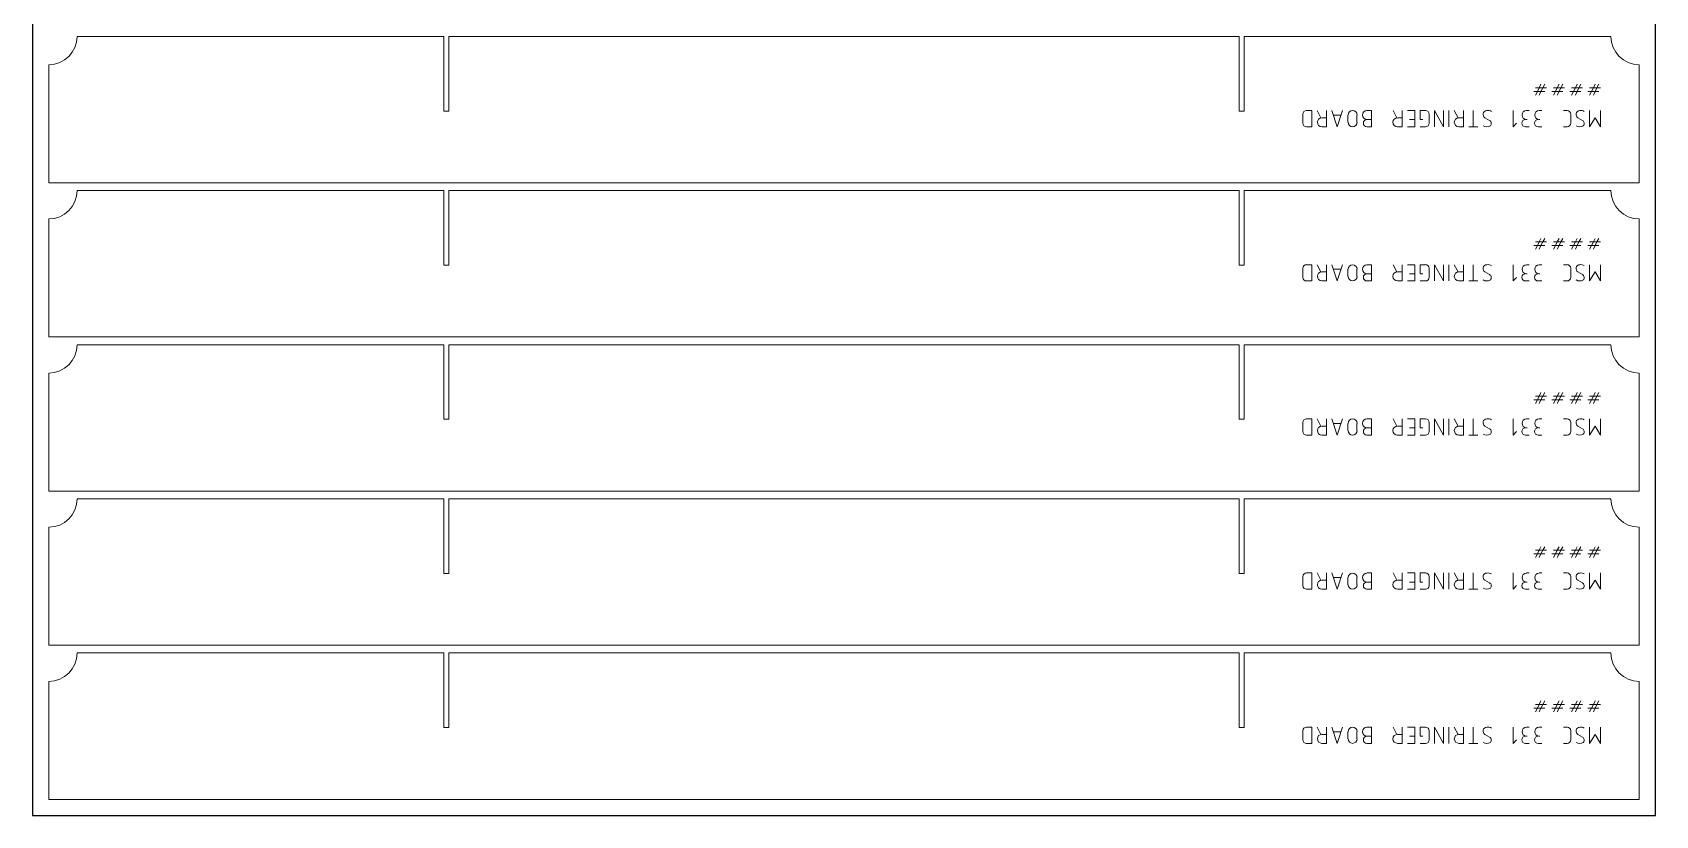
# Model space of a CAD drawing. Header units: inches. Extents: x 142 to 14402, y 211 to 2711.
# Drawn here: x 10102 to 11102, y 211 to 694 of the extents above; entities that cross this region are included whole.
import ezdxf

# ---------------------------------------------------------------- set-up
doc = ezdxf.new("R2010")
doc.units = ezdxf.units.IN
doc.header["$MEASUREMENT"] = 0
doc.layers.add('IV_MARK_SURFACE', color=2, linetype='Continuous', lineweight=5)
doc.layers.add('IV_OUTER_PROFILE', color=7, linetype='Continuous', lineweight=5)

msp = doc.modelspace()

# ---------------------------------------------------------------- linework, layer by layer
msp.add_lwpolyline([(10101.7, 211.4), (11101.7, 211.4), (11101.7, 2211.4), (10101.7, 2211.4)], close=True)
at = {"layer": 'IV_MARK_SURFACE'}
for p, q in [((11030, 659.9), (11031.1, 662.1)), ((11033.4, 662.1), (11032.3, 659.9)), ((11041.1, 659.9), (11042.3, 662.1)), ((11044.5, 662.1), (11043.4, 659.9)), ((11052.3, 659.9), (11053.4, 662.1)), ((11055.6, 662.1), (11054.5, 659.9)), ((11063.4, 659.9), (11064.5, 662.1)), ((11066.7, 662.1), (11065.6, 659.9)), ((11028.9, 657.7), (11026.7, 657.7)), ((11027.8, 659.9), (11030, 659.9)), ((11027.8, 655.4), (11028.9, 657.7)), ((11028.9, 657.7), (11030, 659.9)), ((11031.1, 657.7), (11028.9, 657.7)), ((11030, 659.9), (11032.3, 659.9)), ((11031.1, 657.7), (11030, 655.4)), ((11032.3, 659.9), (11031.1, 657.7)), ((11033.4, 657.7), (11031.1, 657.7)), ((11032.3, 659.9), (11034.5, 659.9)), ((11040, 657.7), (11037.8, 657.7)), ((11038.9, 659.9), (11041.1, 659.9)), ((11038.9, 655.4), (11040, 657.7)), ((11040, 657.7), (11041.1, 659.9)), ((11042.3, 657.7), (11040, 657.7)), ((11041.1, 659.9), (11043.4, 659.9)), ((11042.3, 657.7), (11041.1, 655.4)), ((11043.4, 659.9), (11042.3, 657.7)), ((11044.5, 657.7), (11042.3, 657.7)), ((11043.4, 659.9), (11045.6, 659.9)), ((11051.1, 657.7), (11048.9, 657.7)), ((11050, 659.9), (11052.3, 659.9)), ((11050, 655.4), (11051.1, 657.7)), ((11051.1, 657.7), (11052.3, 659.9)), ((11053.4, 657.7), (11051.1, 657.7)), ((11052.3, 659.9), (11054.5, 659.9)), ((11053.4, 657.7), (11052.3, 655.4)), ((11054.5, 659.9), (11053.4, 657.7)), ((11055.6, 657.7), (11053.4, 657.7)), ((11054.5, 659.9), (11056.7, 659.9)), ((11062.3, 657.7), (11060, 657.7)), ((11061.1, 659.9), (11063.4, 659.9)), ((11061.1, 655.4), (11062.3, 657.7)), ((11062.3, 657.7), (11063.4, 659.9)), ((11064.5, 657.7), (11062.3, 657.7)), ((11063.4, 659.9), (11065.6, 659.9)), ((11064.5, 657.7), (11063.4, 655.4)), ((11065.6, 659.9), (11064.5, 657.7)), ((11066.7, 657.7), (11064.5, 657.7)), ((11065.6, 659.9), (11067.8, 659.9)), ((10884.4, 643.7), (10884.4, 638.1)), ((10890, 645.9), (10886.6, 645.9)), ((10890, 635.9), (10890, 645.9)), ((10895.5, 641.4), (10893.3, 645.9)), ((10896.1, 641.4), (10898.9, 641.4)), ((10898.9, 645.9), (10898.9, 641.4)), ((10898.9, 641.4), (10898.9, 635.9)), ((10902.2, 645.9), (10905.5, 635.9)), ((10907.7, 643.1), (10903.3, 643.1)), ((10905.5, 635.9), (10908.9, 645.9)), ((10912.2, 643.1), (10912.2, 638.7)), ((10917.7, 638.7), (10917.7, 643.1)), ((10923.9, 645.9), (10926.6, 645.9)), ((10923.9, 640.3), (10926.6, 640.3)), ((10926.6, 645.9), (10926.6, 640.3)), ((10926.6, 640.3), (10926.6, 635.9)), ((10942.2, 641.4), (10940, 645.9)), ((10942.7, 641.4), (10945.5, 641.4)), ((10945.5, 645.9), (10945.5, 641.4)), ((10945.5, 641.4), (10945.5, 635.9)), ((10948.9, 645.9), (10953.3, 645.9)), ((10953.3, 640.3), (10950, 640.3)), ((10953.3, 645.9), (10953.3, 640.3)), ((10953.3, 640.3), (10953.3, 635.9)), ((10960, 645.9), (10956.6, 645.9)), ((10956.6, 645.9), (10956.6, 640.3)), ((10956.6, 640.3), (10958.3, 640.3)), ((10962.2, 638.1), (10962.2, 643.7)), ((10971.1, 635.9), (10965.5, 645.9)), ((10965.5, 645.9), (10965.5, 635.9)), ((10971.1, 645.9), (10971.1, 635.9)), ((10974.4, 645.9), (10974.4, 635.9)), ((10980, 641.4), (10977.7, 645.9)), ((10980.5, 641.4), (10983.3, 641.4)), ((10983.3, 645.9), (10983.3, 641.4)), ((10983.3, 641.4), (10983.3, 635.9)), ((10989.4, 645.9), (10989.4, 635.9)), ((10996.6, 641.4), (10999.4, 639.8)), ((11013.9, 635.9), (11013.9, 645.9)), ((11023.9, 645.9), (11022.2, 645.9)), ((11022.2, 640.3), (11022.7, 640.3)), ((11031.6, 645.9), (11030, 645.9)), ((11030, 640.3), (11030.5, 640.3)), ((11045, 645.9), (11047.2, 645.9)), ((11049.4, 643.7), (11049.4, 638.1)), ((11053.9, 641.4), (11056.6, 639.8)), ((11061.1, 635.9), (11061.1, 645.9)), ((11064.4, 641.4), (11061.1, 635.9)), ((11067.7, 635.9), (11064.4, 641.4)), ((11067.7, 645.9), (11067.7, 635.9)), ((10886.6, 635.9), (10890, 635.9)), ((10898.9, 635.9), (10896.1, 635.9)), ((10926.6, 635.9), (10923.9, 635.9)), ((10945.5, 635.9), (10942.7, 635.9)), ((10953.3, 635.9), (10948.9, 635.9)), ((10956.6, 635.9), (10960, 635.9)), ((10983.3, 635.9), (10980.5, 635.9)), ((10989.4, 635.9), (10986.6, 635.9)), ((10992.2, 635.9), (10989.4, 635.9)), ((11016.1, 638.1), (11013.9, 635.9)), ((11021.6, 635.9), (11023.9, 635.9)), ((11029.4, 635.9), (11031.6, 635.9)), ((11047.2, 635.9), (11045, 635.9)), ((11028.9, 562.7), (11026.7, 562.7)), ((11027.8, 564.9), (11030, 564.9)), ((11027.8, 560.4), (11028.9, 562.7)), ((11028.9, 562.7), (11030, 564.9)), ((11031.1, 562.7), (11028.9, 562.7)), ((11030, 564.9), (11031.1, 567.1)), ((11030, 564.9), (11032.3, 564.9)), ((11031.1, 562.7), (11030, 560.4)), ((11032.3, 564.9), (11031.1, 562.7)), ((11033.4, 562.7), (11031.1, 562.7)), ((11033.4, 567.1), (11032.3, 564.9)), ((11032.3, 564.9), (11034.5, 564.9)), ((11040, 562.7), (11037.8, 562.7)), ((11038.9, 564.9), (11041.1, 564.9)), ((11038.9, 560.4), (11040, 562.7)), ((11040, 562.7), (11041.1, 564.9)), ((11042.3, 562.7), (11040, 562.7)), ((11041.1, 564.9), (11042.3, 567.1)), ((11041.1, 564.9), (11043.4, 564.9)), ((11042.3, 562.7), (11041.1, 560.4)), ((11043.4, 564.9), (11042.3, 562.7)), ((11044.5, 562.7), (11042.3, 562.7)), ((11044.5, 567.1), (11043.4, 564.9)), ((11043.4, 564.9), (11045.6, 564.9)), ((11051.1, 562.7), (11048.9, 562.7)), ((11050, 564.9), (11052.3, 564.9)), ((11050, 560.4), (11051.1, 562.7)), ((11051.1, 562.7), (11052.3, 564.9)), ((11053.4, 562.7), (11051.1, 562.7)), ((11052.3, 564.9), (11053.4, 567.1)), ((11052.3, 564.9), (11054.5, 564.9)), ((11053.4, 562.7), (11052.3, 560.4)), ((11054.5, 564.9), (11053.4, 562.7)), ((11055.6, 562.7), (11053.4, 562.7)), ((11055.6, 567.1), (11054.5, 564.9)), ((11054.5, 564.9), (11056.7, 564.9)), ((11062.3, 562.7), (11060, 562.7)), ((11061.1, 564.9), (11063.4, 564.9)), ((11061.1, 560.4), (11062.3, 562.7)), ((11062.3, 562.7), (11063.4, 564.9)), ((11064.5, 562.7), (11062.3, 562.7)), ((11063.4, 564.9), (11064.5, 567.1)), ((11063.4, 564.9), (11065.6, 564.9)), ((11064.5, 562.7), (11063.4, 560.4)), ((11065.6, 564.9), (11064.5, 562.7)), ((11066.7, 562.7), (11064.5, 562.7)), ((11066.7, 567.1), (11065.6, 564.9)), ((11065.6, 564.9), (11067.8, 564.9)), ((10890, 550.9), (10886.6, 550.9)), ((10890, 540.9), (10890, 550.9)), ((10895.5, 546.4), (10893.3, 550.9)), ((10898.9, 550.9), (10898.9, 546.4)), ((10902.2, 550.9), (10905.5, 540.9)), ((10905.5, 540.9), (10908.9, 550.9)), ((10923.9, 550.9), (10926.6, 550.9)), ((10926.6, 550.9), (10926.6, 545.3)), ((10942.2, 546.4), (10940, 550.9)), ((10945.5, 550.9), (10945.5, 546.4)), ((10948.9, 550.9), (10953.3, 550.9)), ((10953.3, 550.9), (10953.3, 545.3)), ((10960, 550.9), (10956.6, 550.9)), ((10956.6, 550.9), (10956.6, 545.3)), ((10971.1, 540.9), (10965.5, 550.9)), ((10965.5, 550.9), (10965.5, 540.9)), ((10971.1, 550.9), (10971.1, 540.9)), ((10974.4, 550.9), (10974.4, 540.9)), ((10980, 546.4), (10977.7, 550.9)), ((10983.3, 550.9), (10983.3, 546.4)), ((10989.4, 550.9), (10989.4, 540.9)), ((11013.9, 540.9), (11013.9, 550.9)), ((11023.9, 550.9), (11022.2, 550.9)), ((11031.6, 550.9), (11030, 550.9)), ((11045, 550.9), (11047.2, 550.9)), ((11061.1, 540.9), (11061.1, 550.9)), ((11067.7, 550.9), (11067.7, 540.9)), ((10884.4, 548.7), (10884.4, 543.1)), ((10886.6, 540.9), (10890, 540.9)), ((10896.1, 546.4), (10898.9, 546.4)), ((10898.9, 540.9), (10896.1, 540.9)), ((10898.9, 546.4), (10898.9, 540.9)), ((10907.7, 548.1), (10903.3, 548.1)), ((10912.2, 548.1), (10912.2, 543.7)), ((10917.7, 543.7), (10917.7, 548.1)), ((10923.9, 545.3), (10926.6, 545.3)), ((10926.6, 540.9), (10923.9, 540.9)), ((10926.6, 545.3), (10926.6, 540.9)), ((10942.7, 546.4), (10945.5, 546.4)), ((10945.5, 540.9), (10942.7, 540.9)), ((10945.5, 546.4), (10945.5, 540.9)), ((10953.3, 540.9), (10948.9, 540.9)), ((10953.3, 545.3), (10950, 545.3)), ((10953.3, 545.3), (10953.3, 540.9)), ((10956.6, 545.3), (10958.3, 545.3)), ((10956.6, 540.9), (10960, 540.9)), ((10962.2, 543.1), (10962.2, 548.7)), ((10980.5, 546.4), (10983.3, 546.4)), ((10983.3, 540.9), (10980.5, 540.9)), ((10983.3, 546.4), (10983.3, 540.9)), ((10989.4, 540.9), (10986.6, 540.9)), ((10992.2, 540.9), (10989.4, 540.9)), ((10996.6, 546.4), (10999.4, 544.8)), ((11016.1, 543.1), (11013.9, 540.9)), ((11021.6, 540.9), (11023.9, 540.9)), ((11022.2, 545.3), (11022.7, 545.3)), ((11029.4, 540.9), (11031.6, 540.9)), ((11030, 545.3), (11030.5, 545.3)), ((11047.2, 540.9), (11045, 540.9)), ((11049.4, 548.7), (11049.4, 543.1)), ((11053.9, 546.4), (11056.6, 544.8)), ((11064.4, 546.4), (11061.1, 540.9)), ((11067.7, 540.9), (11064.4, 546.4)), ((11030, 469.9), (11031.1, 472.1)), ((11033.4, 472.1), (11032.3, 469.9)), ((11041.1, 469.9), (11042.3, 472.1)), ((11044.5, 472.1), (11043.4, 469.9)), ((11052.3, 469.9), (11053.4, 472.1)), ((11055.6, 472.1), (11054.5, 469.9)), ((11063.4, 469.9), (11064.5, 472.1)), ((11066.7, 472.1), (11065.6, 469.9)), ((11028.9, 467.7), (11026.7, 467.7)), ((11027.8, 469.9), (11030, 469.9)), ((11027.8, 465.4), (11028.9, 467.7)), ((11028.9, 467.7), (11030, 469.9)), ((11031.1, 467.7), (11028.9, 467.7)), ((11030, 469.9), (11032.3, 469.9)), ((11031.1, 467.7), (11030, 465.4)), ((11032.3, 469.9), (11031.1, 467.7)), ((11033.4, 467.7), (11031.1, 467.7)), ((11032.3, 469.9), (11034.5, 469.9)), ((11040, 467.7), (11037.8, 467.7)), ((11038.9, 469.9), (11041.1, 469.9)), ((11038.9, 465.4), (11040, 467.7)), ((11040, 467.7), (11041.1, 469.9)), ((11042.3, 467.7), (11040, 467.7)), ((11041.1, 469.9), (11043.4, 469.9)), ((11042.3, 467.7), (11041.1, 465.4)), ((11043.4, 469.9), (11042.3, 467.7)), ((11044.5, 467.7), (11042.3, 467.7)), ((11043.4, 469.9), (11045.6, 469.9)), ((11051.1, 467.7), (11048.9, 467.7)), ((11050, 469.9), (11052.3, 469.9)), ((11050, 465.4), (11051.1, 467.7)), ((11051.1, 467.7), (11052.3, 469.9)), ((11053.4, 467.7), (11051.1, 467.7)), ((11052.3, 469.9), (11054.5, 469.9)), ((11053.4, 467.7), (11052.3, 465.4)), ((11054.5, 469.9), (11053.4, 467.7)), ((11055.6, 467.7), (11053.4, 467.7)), ((11054.5, 469.9), (11056.7, 469.9)), ((11062.3, 467.7), (11060, 467.7)), ((11061.1, 469.9), (11063.4, 469.9)), ((11061.1, 465.4), (11062.3, 467.7)), ((11062.3, 467.7), (11063.4, 469.9)), ((11064.5, 467.7), (11062.3, 467.7)), ((11063.4, 469.9), (11065.6, 469.9)), ((11064.5, 467.7), (11063.4, 465.4)), ((11065.6, 469.9), (11064.5, 467.7)), ((11066.7, 467.7), (11064.5, 467.7)), ((11065.6, 469.9), (11067.8, 469.9)), ((10884.4, 453.7), (10884.4, 448.1)), ((10890, 455.9), (10886.6, 455.9)), ((10890, 445.9), (10890, 455.9)), ((10895.5, 451.4), (10893.3, 455.9)), ((10896.1, 451.4), (10898.9, 451.4)), ((10898.9, 455.9), (10898.9, 451.4)), ((10898.9, 451.4), (10898.9, 445.9)), ((10902.2, 455.9), (10905.5, 445.9)), ((10907.7, 453.1), (10903.3, 453.1)), ((10905.5, 445.9), (10908.9, 455.9)), ((10912.2, 453.1), (10912.2, 448.7)), ((10917.7, 448.7), (10917.7, 453.1)), ((10923.9, 455.9), (10926.6, 455.9)), ((10923.9, 450.3), (10926.6, 450.3)), ((10926.6, 455.9), (10926.6, 450.3)), ((10926.6, 450.3), (10926.6, 445.9)), ((10942.2, 451.4), (10940, 455.9)), ((10942.7, 451.4), (10945.5, 451.4)), ((10945.5, 455.9), (10945.5, 451.4)), ((10945.5, 451.4), (10945.5, 445.9)), ((10948.9, 455.9), (10953.3, 455.9)), ((10953.3, 450.3), (10950, 450.3)), ((10953.3, 455.9), (10953.3, 450.3)), ((10953.3, 450.3), (10953.3, 445.9)), ((10960, 455.9), (10956.6, 455.9)), ((10956.6, 455.9), (10956.6, 450.3)), ((10956.6, 450.3), (10958.3, 450.3)), ((10962.2, 448.1), (10962.2, 453.7)), ((10971.1, 445.9), (10965.5, 455.9)), ((10965.5, 455.9), (10965.5, 445.9)), ((10971.1, 455.9), (10971.1, 445.9)), ((10974.4, 455.9), (10974.4, 445.9)), ((10980, 451.4), (10977.7, 455.9)), ((10980.5, 451.4), (10983.3, 451.4)), ((10983.3, 455.9), (10983.3, 451.4)), ((10983.3, 451.4), (10983.3, 445.9)), ((10989.4, 455.9), (10989.4, 445.9)), ((10996.6, 451.4), (10999.4, 449.8)), ((11013.9, 445.9), (11013.9, 455.9)), ((11023.9, 455.9), (11022.2, 455.9)), ((11022.2, 450.3), (11022.7, 450.3)), ((11031.6, 455.9), (11030, 455.9)), ((11030, 450.3), (11030.5, 450.3)), ((11045, 455.9), (11047.2, 455.9)), ((11049.4, 453.7), (11049.4, 448.1)), ((11053.9, 451.4), (11056.6, 449.8)), ((11061.1, 445.9), (11061.1, 455.9)), ((11064.4, 451.4), (11061.1, 445.9)), ((11067.7, 445.9), (11064.4, 451.4)), ((11067.7, 455.9), (11067.7, 445.9)), ((10886.6, 445.9), (10890, 445.9)), ((10898.9, 445.9), (10896.1, 445.9)), ((10926.6, 445.9), (10923.9, 445.9)), ((10945.5, 445.9), (10942.7, 445.9)), ((10953.3, 445.9), (10948.9, 445.9)), ((10956.6, 445.9), (10960, 445.9)), ((10983.3, 445.9), (10980.5, 445.9)), ((10989.4, 445.9), (10986.6, 445.9)), ((10992.2, 445.9), (10989.4, 445.9)), ((11016.1, 448.1), (11013.9, 445.9)), ((11021.6, 445.9), (11023.9, 445.9)), ((11029.4, 445.9), (11031.6, 445.9)), ((11047.2, 445.9), (11045, 445.9)), ((11028.9, 372.7), (11026.7, 372.7)), ((11027.8, 374.9), (11030, 374.9)), ((11027.8, 370.4), (11028.9, 372.7)), ((11028.9, 372.7), (11030, 374.9)), ((11031.1, 372.7), (11028.9, 372.7)), ((11030, 374.9), (11031.1, 377.1)), ((11030, 374.9), (11032.3, 374.9)), ((11031.1, 372.7), (11030, 370.4)), ((11032.3, 374.9), (11031.1, 372.7)), ((11033.4, 372.7), (11031.1, 372.7)), ((11033.4, 377.1), (11032.3, 374.9)), ((11032.3, 374.9), (11034.5, 374.9)), ((11040, 372.7), (11037.8, 372.7)), ((11038.9, 374.9), (11041.1, 374.9)), ((11038.9, 370.4), (11040, 372.7)), ((11040, 372.7), (11041.1, 374.9)), ((11042.3, 372.7), (11040, 372.7)), ((11041.1, 374.9), (11042.3, 377.1)), ((11041.1, 374.9), (11043.4, 374.9)), ((11042.3, 372.7), (11041.1, 370.4)), ((11043.4, 374.9), (11042.3, 372.7)), ((11044.5, 372.7), (11042.3, 372.7)), ((11044.5, 377.1), (11043.4, 374.9)), ((11043.4, 374.9), (11045.6, 374.9)), ((11051.1, 372.7), (11048.9, 372.7)), ((11050, 374.9), (11052.3, 374.9)), ((11050, 370.4), (11051.1, 372.7)), ((11051.1, 372.7), (11052.3, 374.9)), ((11053.4, 372.7), (11051.1, 372.7)), ((11052.3, 374.9), (11053.4, 377.1)), ((11052.3, 374.9), (11054.5, 374.9)), ((11053.4, 372.7), (11052.3, 370.4)), ((11054.5, 374.9), (11053.4, 372.7)), ((11055.6, 372.7), (11053.4, 372.7)), ((11055.6, 377.1), (11054.5, 374.9)), ((11054.5, 374.9), (11056.7, 374.9)), ((11062.3, 372.7), (11060, 372.7)), ((11061.1, 374.9), (11063.4, 374.9)), ((11061.1, 370.4), (11062.3, 372.7)), ((11062.3, 372.7), (11063.4, 374.9)), ((11064.5, 372.7), (11062.3, 372.7)), ((11063.4, 374.9), (11064.5, 377.1)), ((11063.4, 374.9), (11065.6, 374.9)), ((11064.5, 372.7), (11063.4, 370.4)), ((11065.6, 374.9), (11064.5, 372.7)), ((11066.7, 372.7), (11064.5, 372.7)), ((11066.7, 377.1), (11065.6, 374.9)), ((11065.6, 374.9), (11067.8, 374.9)), ((10890, 360.9), (10886.6, 360.9)), ((10890, 350.9), (10890, 360.9)), ((10895.5, 356.4), (10893.3, 360.9)), ((10898.9, 360.9), (10898.9, 356.4)), ((10902.2, 360.9), (10905.5, 350.9)), ((10905.5, 350.9), (10908.9, 360.9)), ((10923.9, 360.9), (10926.6, 360.9)), ((10926.6, 360.9), (10926.6, 355.3)), ((10942.2, 356.4), (10940, 360.9)), ((10945.5, 360.9), (10945.5, 356.4)), ((10948.9, 360.9), (10953.3, 360.9)), ((10953.3, 360.9), (10953.3, 355.3)), ((10960, 360.9), (10956.6, 360.9)), ((10956.6, 360.9), (10956.6, 355.3)), ((10971.1, 350.9), (10965.5, 360.9)), ((10965.5, 360.9), (10965.5, 350.9)), ((10971.1, 360.9), (10971.1, 350.9)), ((10974.4, 360.9), (10974.4, 350.9)), ((10980, 356.4), (10977.7, 360.9)), ((10983.3, 360.9), (10983.3, 356.4)), ((10989.4, 360.9), (10989.4, 350.9)), ((11013.9, 350.9), (11013.9, 360.9)), ((11023.9, 360.9), (11022.2, 360.9)), ((11031.6, 360.9), (11030, 360.9)), ((11045, 360.9), (11047.2, 360.9)), ((11061.1, 350.9), (11061.1, 360.9)), ((11067.7, 360.9), (11067.7, 350.9)), ((10884.4, 358.7), (10884.4, 353.1)), ((10886.6, 350.9), (10890, 350.9)), ((10896.1, 356.4), (10898.9, 356.4)), ((10898.9, 350.9), (10896.1, 350.9)), ((10898.9, 356.4), (10898.9, 350.9)), ((10907.7, 358.1), (10903.3, 358.1)), ((10912.2, 358.1), (10912.2, 353.7)), ((10917.7, 353.7), (10917.7, 358.1)), ((10923.9, 355.3), (10926.6, 355.3)), ((10926.6, 350.9), (10923.9, 350.9)), ((10926.6, 355.3), (10926.6, 350.9)), ((10942.7, 356.4), (10945.5, 356.4)), ((10945.5, 350.9), (10942.7, 350.9)), ((10945.5, 356.4), (10945.5, 350.9)), ((10953.3, 350.9), (10948.9, 350.9)), ((10953.3, 355.3), (10950, 355.3)), ((10953.3, 355.3), (10953.3, 350.9)), ((10956.6, 355.3), (10958.3, 355.3)), ((10956.6, 350.9), (10960, 350.9)), ((10962.2, 353.1), (10962.2, 358.7)), ((10980.5, 356.4), (10983.3, 356.4)), ((10983.3, 350.9), (10980.5, 350.9)), ((10983.3, 356.4), (10983.3, 350.9)), ((10989.4, 350.9), (10986.6, 350.9)), ((10992.2, 350.9), (10989.4, 350.9)), ((10996.6, 356.4), (10999.4, 354.8)), ((11016.1, 353.1), (11013.9, 350.9)), ((11021.6, 350.9), (11023.9, 350.9)), ((11022.2, 355.3), (11022.7, 355.3)), ((11029.4, 350.9), (11031.6, 350.9)), ((11030, 355.3), (11030.5, 355.3)), ((11047.2, 350.9), (11045, 350.9)), ((11049.4, 358.7), (11049.4, 353.1)), ((11053.9, 356.4), (11056.6, 354.8)), ((11064.4, 356.4), (11061.1, 350.9)), ((11067.7, 350.9), (11064.4, 356.4)), ((11030, 279.9), (11031.1, 282.1)), ((11033.4, 282.1), (11032.3, 279.9)), ((11041.1, 279.9), (11042.3, 282.1)), ((11044.5, 282.1), (11043.4, 279.9)), ((11052.3, 279.9), (11053.4, 282.1)), ((11055.6, 282.1), (11054.5, 279.9)), ((11063.4, 279.9), (11064.5, 282.1)), ((11066.7, 282.1), (11065.6, 279.9)), ((11028.9, 277.7), (11026.7, 277.7)), ((11027.8, 279.9), (11030, 279.9)), ((11027.8, 275.4), (11028.9, 277.7)), ((11028.9, 277.7), (11030, 279.9)), ((11031.1, 277.7), (11028.9, 277.7)), ((11030, 279.9), (11032.3, 279.9)), ((11031.1, 277.7), (11030, 275.4)), ((11032.3, 279.9), (11031.1, 277.7)), ((11033.4, 277.7), (11031.1, 277.7)), ((11032.3, 279.9), (11034.5, 279.9)), ((11040, 277.7), (11037.8, 277.7)), ((11038.9, 279.9), (11041.1, 279.9)), ((11038.9, 275.4), (11040, 277.7)), ((11040, 277.7), (11041.1, 279.9)), ((11042.3, 277.7), (11040, 277.7)), ((11041.1, 279.9), (11043.4, 279.9)), ((11042.3, 277.7), (11041.1, 275.4)), ((11043.4, 279.9), (11042.3, 277.7)), ((11044.5, 277.7), (11042.3, 277.7)), ((11043.4, 279.9), (11045.6, 279.9)), ((11051.1, 277.7), (11048.9, 277.7)), ((11050, 279.9), (11052.3, 279.9)), ((11050, 275.4), (11051.1, 277.7)), ((11051.1, 277.7), (11052.3, 279.9)), ((11053.4, 277.7), (11051.1, 277.7)), ((11052.3, 279.9), (11054.5, 279.9)), ((11053.4, 277.7), (11052.3, 275.4)), ((11054.5, 279.9), (11053.4, 277.7)), ((11055.6, 277.7), (11053.4, 277.7)), ((11054.5, 279.9), (11056.7, 279.9)), ((11062.3, 277.7), (11060, 277.7)), ((11061.1, 279.9), (11063.4, 279.9)), ((11061.1, 275.4), (11062.3, 277.7)), ((11062.3, 277.7), (11063.4, 279.9)), ((11064.5, 277.7), (11062.3, 277.7)), ((11063.4, 279.9), (11065.6, 279.9)), ((11064.5, 277.7), (11063.4, 275.4)), ((11065.6, 279.9), (11064.5, 277.7)), ((11066.7, 277.7), (11064.5, 277.7)), ((11065.6, 279.9), (11067.8, 279.9)), ((10884.4, 263.7), (10884.4, 258.1)), ((10890, 265.9), (10886.6, 265.9)), ((10890, 255.9), (10890, 265.9)), ((10895.5, 261.4), (10893.3, 265.9)), ((10896.1, 261.4), (10898.9, 261.4)), ((10898.9, 265.9), (10898.9, 261.4)), ((10898.9, 261.4), (10898.9, 255.9)), ((10902.2, 265.9), (10905.5, 255.9)), ((10907.7, 263.1), (10903.3, 263.1)), ((10905.5, 255.9), (10908.9, 265.9)), ((10912.2, 263.1), (10912.2, 258.7)), ((10917.7, 258.7), (10917.7, 263.1)), ((10923.9, 265.9), (10926.6, 265.9)), ((10923.9, 260.3), (10926.6, 260.3)), ((10926.6, 265.9), (10926.6, 260.3)), ((10926.6, 260.3), (10926.6, 255.9)), ((10942.2, 261.4), (10940, 265.9)), ((10942.7, 261.4), (10945.5, 261.4)), ((10945.5, 265.9), (10945.5, 261.4)), ((10945.5, 261.4), (10945.5, 255.9)), ((10948.9, 265.9), (10953.3, 265.9)), ((10953.3, 260.3), (10950, 260.3)), ((10953.3, 265.9), (10953.3, 260.3)), ((10953.3, 260.3), (10953.3, 255.9)), ((10960, 265.9), (10956.6, 265.9)), ((10956.6, 265.9), (10956.6, 260.3)), ((10956.6, 260.3), (10958.3, 260.3)), ((10962.2, 258.1), (10962.2, 263.7)), ((10971.1, 255.9), (10965.5, 265.9)), ((10965.5, 265.9), (10965.5, 255.9)), ((10971.1, 265.9), (10971.1, 255.9)), ((10974.4, 265.9), (10974.4, 255.9)), ((10980, 261.4), (10977.7, 265.9)), ((10980.5, 261.4), (10983.3, 261.4)), ((10983.3, 265.9), (10983.3, 261.4)), ((10983.3, 261.4), (10983.3, 255.9)), ((10989.4, 265.9), (10989.4, 255.9)), ((10996.6, 261.4), (10999.4, 259.8)), ((11013.9, 255.9), (11013.9, 265.9)), ((11023.9, 265.9), (11022.2, 265.9)), ((11022.2, 260.3), (11022.7, 260.3)), ((11031.6, 265.9), (11030, 265.9)), ((11030, 260.3), (11030.5, 260.3)), ((11045, 265.9), (11047.2, 265.9)), ((11049.4, 263.7), (11049.4, 258.1)), ((11053.9, 261.4), (11056.6, 259.8)), ((11061.1, 255.9), (11061.1, 265.9)), ((11064.4, 261.4), (11061.1, 255.9)), ((11067.7, 255.9), (11064.4, 261.4)), ((11067.7, 265.9), (11067.7, 255.9)), ((10886.6, 255.9), (10890, 255.9)), ((10898.9, 255.9), (10896.1, 255.9)), ((10926.6, 255.9), (10923.9, 255.9)), ((10945.5, 255.9), (10942.7, 255.9)), ((10953.3, 255.9), (10948.9, 255.9)), ((10956.6, 255.9), (10960, 255.9)), ((10983.3, 255.9), (10980.5, 255.9)), ((10989.4, 255.9), (10986.6, 255.9)), ((10992.2, 255.9), (10989.4, 255.9)), ((11016.1, 258.1), (11013.9, 255.9)), ((11021.6, 255.9), (11023.9, 255.9)), ((11029.4, 255.9), (11031.6, 255.9)), ((11047.2, 255.9), (11045, 255.9))]:
    msp.add_line(p, q, dxfattribs=at)
for centre, radius, start, end in [((10886.6, 643.7), 2.22, 90, 180), ((10896.1, 638.7), 2.78, 90, 270), ((10915, 643.1), 2.78, 0, 180), ((10923.9, 643.1), 2.78, 90, 270), ((10923.9, 638.1), 2.22, 90, 270), ((10942.7, 638.7), 2.78, 90, 270), ((10960, 643.7), 2.22, 0, 90), ((10980.5, 638.7), 2.78, 90, 270), ((10997.8, 643.5), 2.39, 92.3685, 239.559), ((10998.5, 642.2), 3.74, 56.4174, 100.9627), ((11022.2, 643.1), 2.78, 90, 270), ((11021.6, 638.1), 2.22, 90, 270), ((11030, 643.1), 2.78, 90, 270), ((11029.4, 638.1), 2.22, 90, 270), ((11047.2, 643.7), 2.22, 0, 90), ((11055.1, 643.5), 2.39, 92.3685, 239.559), ((11055.7, 642.2), 3.74, 56.4174, 100.9627), ((10886.6, 638.1), 2.22, 180, 270), ((10915, 638.7), 2.78, 180, 0), ((10960, 638.1), 2.22, 270, 0), ((10997.7, 640.6), 4.69, 241.7153, 298.2847), ((10998.3, 637.9), 2.21, 319.6263, 59.2984), ((11047.2, 638.1), 2.22, 270, 0), ((11055, 640.6), 4.69, 241.7153, 298.2847), ((11055.5, 637.9), 2.21, 319.6263, 59.2984), ((10886.6, 548.7), 2.22, 90, 180), ((10915, 548.1), 2.78, 0, 180), ((10923.9, 548.1), 2.78, 90, 270), ((10960, 548.7), 2.22, 0, 90), ((10997.8, 548.5), 2.39, 92.3685, 239.559), ((10998.5, 547.2), 3.74, 56.4174, 100.9627), ((11022.2, 548.1), 2.78, 90, 270), ((11030, 548.1), 2.78, 90, 270), ((11047.2, 548.7), 2.22, 0, 90), ((11055.1, 548.5), 2.39, 92.3685, 239.559), ((11055.7, 547.2), 3.74, 56.4174, 100.9627), ((10886.6, 543.1), 2.22, 180, 270), ((10896.1, 543.7), 2.78, 90, 270), ((10915, 543.7), 2.78, 180, 0), ((10923.9, 543.1), 2.22, 90, 270), ((10942.7, 543.7), 2.78, 90, 270), ((10960, 543.1), 2.22, 270, 0), ((10980.5, 543.7), 2.78, 90, 270), ((10997.7, 545.6), 4.69, 241.7153, 298.2847), ((10998.3, 542.9), 2.21, 319.6263, 59.2984), ((11021.6, 543.1), 2.22, 90, 270), ((11029.4, 543.1), 2.22, 90, 270), ((11047.2, 543.1), 2.22, 270, 0), ((11055, 545.6), 4.69, 241.7153, 298.2847), ((11055.5, 542.9), 2.21, 319.6263, 59.2984), ((10886.6, 453.7), 2.22, 90, 180), ((10896.1, 448.7), 2.78, 90, 270), ((10915, 453.1), 2.78, 0, 180), ((10923.9, 453.1), 2.78, 90, 270), ((10923.9, 448.1), 2.22, 90, 270), ((10942.7, 448.7), 2.78, 90, 270), ((10960, 453.7), 2.22, 0, 90), ((10980.5, 448.7), 2.78, 90, 270), ((10997.8, 453.5), 2.39, 92.3685, 239.559), ((10998.5, 452.2), 3.74, 56.4174, 100.9627), ((11022.2, 453.1), 2.78, 90, 270), ((11021.6, 448.1), 2.22, 90, 270), ((11030, 453.1), 2.78, 90, 270), ((11029.4, 448.1), 2.22, 90, 270), ((11047.2, 453.7), 2.22, 0, 90), ((11055.1, 453.5), 2.39, 92.3685, 239.559), ((11055.7, 452.2), 3.74, 56.4174, 100.9627), ((10886.6, 448.1), 2.22, 180, 270), ((10915, 448.7), 2.78, 180, 0), ((10960, 448.1), 2.22, 270, 0), ((10997.7, 450.6), 4.69, 241.7153, 298.2847), ((10998.3, 447.9), 2.21, 319.6263, 59.2984), ((11047.2, 448.1), 2.22, 270, 0), ((11055, 450.6), 4.69, 241.7153, 298.2847), ((11055.5, 447.9), 2.21, 319.6263, 59.2984), ((10886.6, 358.7), 2.22, 90, 180), ((10915, 358.1), 2.78, 0, 180), ((10923.9, 358.1), 2.78, 90, 270), ((10960, 358.7), 2.22, 0, 90), ((10997.8, 358.5), 2.39, 92.3685, 239.559), ((10998.5, 357.2), 3.74, 56.4174, 100.9627), ((11022.2, 358.1), 2.78, 90, 270), ((11030, 358.1), 2.78, 90, 270), ((11047.2, 358.7), 2.22, 0, 90), ((11055.1, 358.5), 2.39, 92.3685, 239.559), ((11055.7, 357.2), 3.74, 56.4174, 100.9627), ((10886.6, 353.1), 2.22, 180, 270), ((10896.1, 353.7), 2.78, 90, 270), ((10915, 353.7), 2.78, 180, 0), ((10923.9, 353.1), 2.22, 90, 270), ((10942.7, 353.7), 2.78, 90, 270), ((10960, 353.1), 2.22, 270, 0), ((10980.5, 353.7), 2.78, 90, 270), ((10997.7, 355.6), 4.69, 241.7153, 298.2847), ((10998.3, 352.9), 2.21, 319.6263, 59.2984), ((11021.6, 353.1), 2.22, 90, 270), ((11029.4, 353.1), 2.22, 90, 270), ((11047.2, 353.1), 2.22, 270, 0), ((11055, 355.6), 4.69, 241.7153, 298.2847), ((11055.5, 352.9), 2.21, 319.6263, 59.2984), ((10886.6, 263.7), 2.22, 90, 180), ((10896.1, 258.7), 2.78, 90, 270), ((10915, 263.1), 2.78, 0, 180), ((10923.9, 263.1), 2.78, 90, 270), ((10923.9, 258.1), 2.22, 90, 270), ((10942.7, 258.7), 2.78, 90, 270), ((10960, 263.7), 2.22, 0, 90), ((10980.5, 258.7), 2.78, 90, 270), ((10997.8, 263.5), 2.39, 92.3685, 239.559), ((10998.5, 262.2), 3.74, 56.4174, 100.9627), ((11022.2, 263.1), 2.78, 90, 270), ((11021.6, 258.1), 2.22, 90, 270), ((11030, 263.1), 2.78, 90, 270), ((11029.4, 258.1), 2.22, 90, 270), ((11047.2, 263.7), 2.22, 0, 90), ((11055.1, 263.5), 2.39, 92.3685, 239.559), ((11055.7, 262.2), 3.74, 56.4174, 100.9627), ((10886.6, 258.1), 2.22, 180, 270), ((10915, 258.7), 2.78, 180, 0), ((10960, 258.1), 2.22, 270, 0), ((10997.7, 260.6), 4.69, 241.7153, 298.2847), ((10998.3, 257.9), 2.21, 319.6263, 59.2984), ((11047.2, 258.1), 2.22, 270, 0), ((11055, 260.6), 4.69, 241.7153, 298.2847), ((11055.5, 257.9), 2.21, 319.6263, 59.2984)]:
    msp.add_arc(centre, radius, start, end, dxfattribs=at)
at = {"layer": 'IV_OUTER_PROFILE'}
for p, q in [((10129.2, 691.6), (10355.1, 691.6)), ((10355.1, 645.6), (10355.1, 691.6)), ((10358.3, 691.6), (10358.3, 645.6)), ((10358.3, 691.6), (10845.1, 691.6)), ((10845.1, 645.6), (10845.1, 691.6)), ((10848.3, 691.6), (10848.3, 645.6)), ((10848.3, 691.6), (11074.2, 691.6)), ((10111.7, 674.1), (10111.7, 601.4)), ((11091.7, 674.1), (11091.7, 601.4)), ((10358.3, 645.6), (10355.1, 645.6)), ((10848.3, 645.6), (10845.1, 645.6)), ((10111.7, 601.4), (11091.7, 601.4)), ((10129.2, 596.6), (10355.1, 596.6)), ((10355.1, 550.6), (10355.1, 596.6)), ((10358.3, 596.6), (10358.3, 550.6)), ((10358.3, 596.6), (10845.1, 596.6)), ((10845.1, 550.6), (10845.1, 596.6)), ((10848.3, 596.6), (10848.3, 550.6)), ((10848.3, 596.6), (11074.2, 596.6)), ((10111.7, 579.1), (10111.7, 506.4)), ((11091.7, 579.1), (11091.7, 506.4)), ((10358.3, 550.6), (10355.1, 550.6)), ((10848.3, 550.6), (10845.1, 550.6)), ((10111.7, 506.4), (11091.7, 506.4)), ((10129.2, 501.6), (10355.1, 501.6)), ((10355.1, 455.6), (10355.1, 501.6)), ((10358.3, 501.6), (10358.3, 455.6)), ((10358.3, 501.6), (10845.1, 501.6)), ((10845.1, 455.6), (10845.1, 501.6)), ((10848.3, 501.6), (10848.3, 455.6)), ((10848.3, 501.6), (11074.2, 501.6)), ((10111.7, 484.1), (10111.7, 411.4)), ((11091.7, 484.1), (11091.7, 411.4)), ((10358.3, 455.6), (10355.1, 455.6)), ((10848.3, 455.6), (10845.1, 455.6)), ((10111.7, 411.4), (11091.7, 411.4)), ((10129.2, 406.6), (10355.1, 406.6)), ((10355.1, 360.6), (10355.1, 406.6)), ((10358.3, 406.6), (10358.3, 360.6)), ((10358.3, 406.6), (10845.1, 406.6)), ((10845.1, 360.6), (10845.1, 406.6)), ((10848.3, 406.6), (10848.3, 360.6)), ((10848.3, 406.6), (11074.2, 406.6)), ((10111.7, 389.1), (10111.7, 316.4)), ((11091.7, 389.1), (11091.7, 316.4)), ((10358.3, 360.6), (10355.1, 360.6)), ((10848.3, 360.6), (10845.1, 360.6)), ((10111.7, 316.4), (11091.7, 316.4)), ((10129.2, 311.6), (10355.1, 311.6)), ((10355.1, 265.6), (10355.1, 311.6)), ((10358.3, 311.6), (10358.3, 265.6)), ((10358.3, 311.6), (10845.1, 311.6)), ((10845.1, 265.6), (10845.1, 311.6)), ((10848.3, 311.6), (10848.3, 265.6)), ((10848.3, 311.6), (11074.2, 311.6)), ((10111.7, 294.1), (10111.7, 221.4)), ((11091.7, 294.1), (11091.7, 221.4)), ((10358.3, 265.6), (10355.1, 265.6)), ((10848.3, 265.6), (10845.1, 265.6)), ((10111.7, 221.4), (11091.7, 221.4))]:
    msp.add_line(p, q, dxfattribs=at)
for centre, start, end in [((10111.7, 691.6), 270, 0), ((11091.7, 691.6), 180, 270), ((10111.7, 596.6), 270, 0), ((11091.7, 596.6), 180, 270), ((10111.7, 501.6), 270, 0), ((11091.7, 501.6), 180, 270), ((10111.7, 406.6), 270, 0), ((11091.7, 406.6), 180, 270), ((10111.7, 311.6), 270, 0), ((11091.7, 311.6), 180, 270)]:
    msp.add_arc(centre, 17.5, start, end, dxfattribs=at)

doc.saveas('drawing.dxf')
